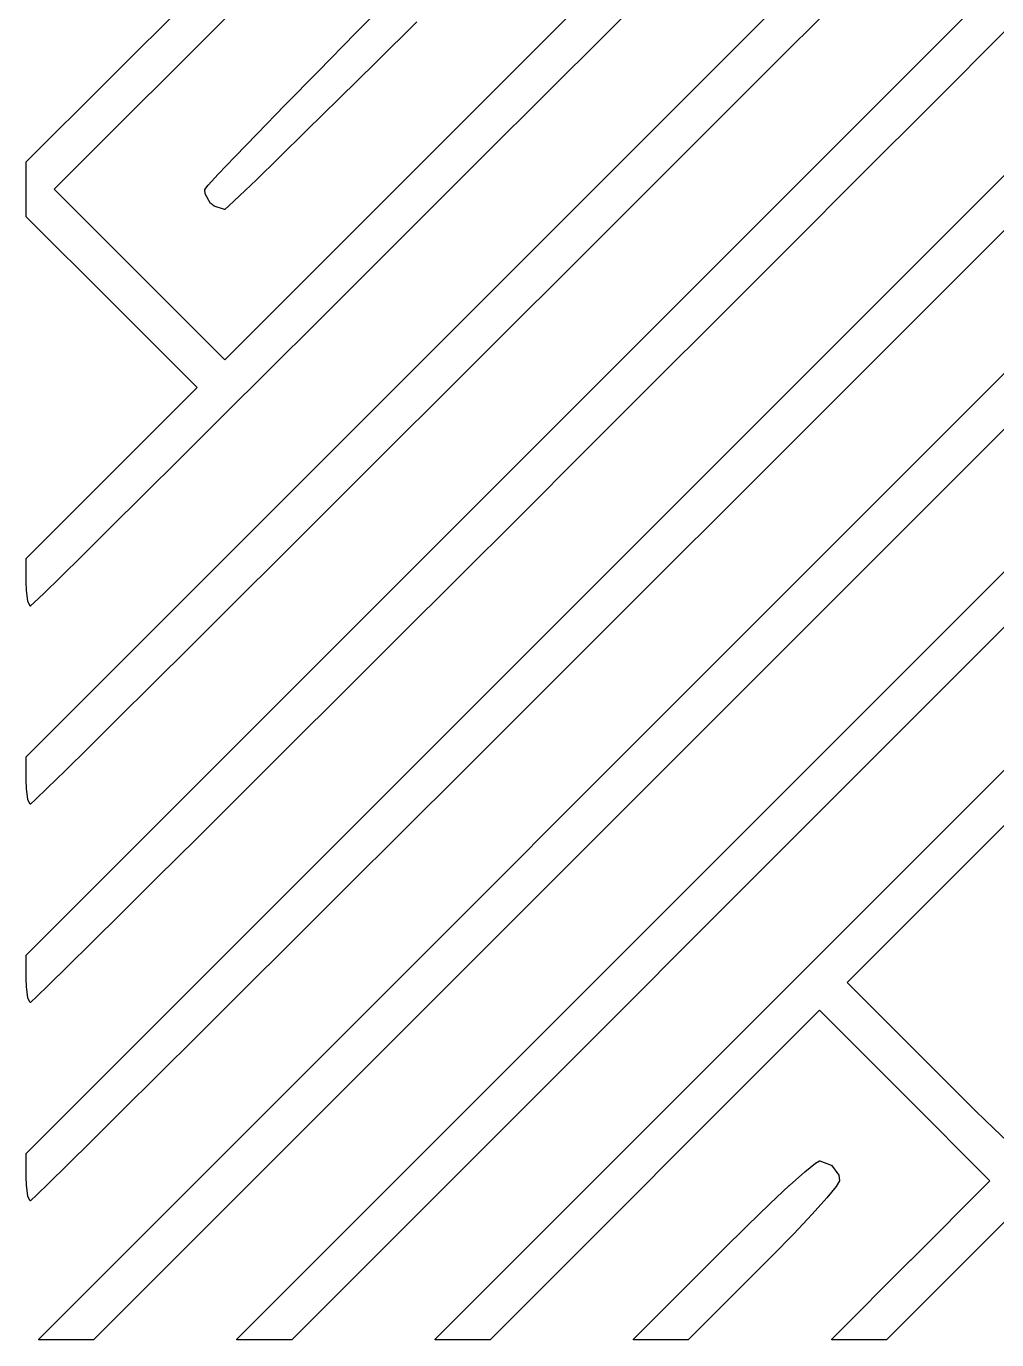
# Model space of a CAD drawing. Extents: x 130.5 to 170.5, y -135.5 to -95.6.
# Drawn here: x 130.51 to 147.09, y -135.54 to -113.1 of the extents above; entities that cross this region are included whole.
import ezdxf

# ---------------------------------------------------------------- set-up
doc = ezdxf.new("R2010")
doc.units = 0
doc.layers.add('BLACK', color=7, linetype='CONTINUOUS')

msp = doc.modelspace()

# ---------------------------------------------------------------- linework, layer by layer
at = {"layer": 'BLACK', "linetype": 'CONTINUOUS'}
for p, q in [((130.515, -132.353), (167.303, -95.5651)), ((134.114, -135.528), (170.435, -99.2041)), ((143.597, -129.431), (170.435, -102.591)), ((130.515, -115.419), (140.442, -105.492)), ((141.085, -105.795), (130.992, -115.888)), ((133.906, -118.802), (145.523, -107.185)), ((130.515, -125.579), (145.522, -110.572)), ((141.516, -112.135), (140.436, -113.214)), ((130.515, -128.966), (147.216, -112.266)), ((136.147, -113.218), (136.872, -112.483)), ((144.338, -112.701), (143.173, -113.865)), ((137.188, -113.029), (136.491, -113.718)), ((135.499, -113.876), (136.147, -113.218)), ((136.147, -113.218), (136.147, -113.218)), ((136.147, -113.218), (136.147, -113.218)), ((140.436, -113.214), (139.378, -114.27)), ((140.436, -113.214), (140.436, -113.214)), ((147.246, -113.179), (146.009, -114.416)), ((136.491, -113.718), (135.86, -114.34)), ((136.491, -113.718), (136.491, -113.718)), ((136.491, -113.718), (136.491, -113.718)), ((134.933, -114.453), (135.499, -113.876)), ((135.499, -113.876), (135.499, -113.876)), ((135.499, -113.876), (135.499, -113.876)), ((143.173, -113.865), (142.023, -115.014)), ((143.173, -113.865), (143.173, -113.865)), ((135.86, -114.34), (135.304, -114.886)), ((135.86, -114.34), (135.86, -114.34)), ((135.86, -114.34), (135.86, -114.34)), ((139.378, -114.27), (138.35, -115.296)), ((134.456, -114.942), (134.933, -114.453)), ((134.933, -114.453), (134.933, -114.453)), ((134.933, -114.453), (134.933, -114.453)), ((146.009, -114.416), (144.78, -115.644)), ((134.075, -115.336), (134.456, -114.942)), ((134.456, -114.942), (134.456, -114.942)), ((134.456, -114.942), (134.456, -114.942)), ((135.304, -114.886), (134.83, -115.35)), ((135.304, -114.886), (135.304, -114.886)), ((135.304, -114.886), (135.304, -114.886)), ((142.023, -115.014), (140.893, -116.143)), ((138.35, -115.296), (137.358, -116.287)), ((130.514, -115.421), (130.514, -115.42)), ((130.514, -115.42), (130.515, -115.42)), ((130.514, -115.422), (130.514, -115.421)), ((130.514, -115.421), (130.514, -115.421)), ((130.514, -115.421), (130.514, -115.421)), ((130.514, -115.421), (130.514, -115.421)), ((130.514, -115.423), (130.514, -115.422)), ((130.514, -115.422), (130.514, -115.422)), ((130.514, -115.422), (130.514, -115.422)), ((130.514, -115.422), (130.514, -115.422)), ((130.514, -116.353), (130.514, -115.423)), ((130.515, -115.42), (130.515, -115.419)), ((130.515, -115.42), (130.515, -115.42)), ((130.515, -115.42), (130.515, -115.42)), ((130.515, -115.42), (130.515, -115.42)), ((133.795, -115.63), (134.075, -115.336)), ((134.075, -115.336), (134.075, -115.336)), ((134.075, -115.336), (134.075, -115.336)), ((134.83, -115.35), (134.445, -115.724)), ((134.83, -115.35), (134.83, -115.35)), ((134.83, -115.35), (134.83, -115.35)), ((130.727, -135.528), (150.581, -115.673)), ((133.622, -115.816), (133.795, -115.63)), ((133.795, -115.63), (133.795, -115.63)), ((133.795, -115.63), (133.795, -115.63)), ((134.445, -115.724), (134.158, -116)), ((134.445, -115.724), (134.445, -115.724)), ((144.78, -115.644), (143.565, -116.859)), ((144.78, -115.644), (144.78, -115.644)), ((130.992, -115.888), (132.449, -117.345)), ((133.562, -115.891), (133.562, -115.89)), ((133.562, -115.89), (133.562, -115.89)), ((133.562, -115.89), (133.563, -115.89)), ((133.562, -115.892), (133.562, -115.891)), ((133.562, -115.891), (133.562, -115.891)), ((133.562, -115.891), (133.562, -115.891)), ((133.562, -115.891), (133.562, -115.891)), ((133.562, -115.891), (133.562, -115.891)), ((133.562, -115.893), (133.562, -115.892)), ((133.562, -115.892), (133.562, -115.892)), ((133.562, -115.892), (133.562, -115.892)), ((133.562, -115.892), (133.562, -115.892)), ((133.562, -115.892), (133.562, -115.892)), ((133.562, -115.894), (133.562, -115.893)), ((133.562, -115.893), (133.562, -115.893)), ((133.562, -115.893), (133.562, -115.893)), ((133.562, -115.893), (133.562, -115.893)), ((133.572, -115.963), (133.562, -115.894)), ((133.563, -115.89), (133.622, -115.817)), ((133.563, -115.89), (133.563, -115.89)), ((133.563, -115.89), (133.563, -115.89)), ((133.573, -115.963), (133.572, -115.963)), ((133.573, -115.964), (133.573, -115.963)), ((133.573, -115.965), (133.573, -115.964)), ((133.573, -115.964), (133.573, -115.964)), ((133.573, -115.964), (133.573, -115.964)), ((133.573, -115.964), (133.573, -115.964)), ((133.573, -115.964), (133.573, -115.964)), ((133.664, -116.128), (133.573, -115.965)), ((133.622, -115.817), (133.622, -115.816)), ((133.622, -115.816), (133.622, -115.816)), ((133.622, -115.816), (133.622, -115.816)), ((151.08, -116.12), (131.665, -135.535)), ((133.664, -116.129), (133.664, -116.128)), ((133.664, -116.128), (133.664, -116.128)), ((133.664, -116.128), (133.664, -116.128)), ((133.665, -116.129), (133.664, -116.129)), ((133.664, -116.129), (133.664, -116.129)), ((133.664, -116.129), (133.664, -116.129)), ((133.664, -116.129), (133.664, -116.129)), ((133.665, -116.13), (133.665, -116.129)), ((133.724, -116.175), (133.665, -116.13)), ((133.665, -116.13), (133.665, -116.13)), ((133.665, -116.13), (133.665, -116.13)), ((133.665, -116.13), (133.665, -116.13)), ((133.725, -116.175), (133.724, -116.175)), ((133.725, -116.176), (133.725, -116.175)), ((133.725, -116.175), (133.725, -116.175)), ((133.725, -116.175), (133.725, -116.175)), ((133.726, -116.176), (133.725, -116.176)), ((133.899, -116.232), (133.726, -116.176)), ((133.726, -116.176), (133.726, -116.176)), ((133.726, -116.176), (133.726, -116.176)), ((133.975, -116.172), (133.904, -116.231)), ((134.158, -116.001), (133.975, -116.172)), ((133.975, -116.172), (133.975, -116.172)), ((133.975, -116.172), (133.975, -116.172)), ((133.975, -116.172), (133.975, -116.172)), ((134.158, -116), (134.158, -116.001)), ((140.893, -116.143), (139.79, -117.244)), ((140.893, -116.143), (140.893, -116.143)), ((147.625, -116.186), (146.336, -117.475)), ((130.514, -116.354), (130.514, -116.353)), ((130.514, -116.353), (130.514, -116.353)), ((130.514, -116.353), (130.514, -116.353)), ((130.514, -116.355), (130.514, -116.354)), ((130.514, -116.354), (130.514, -116.354)), ((130.514, -116.354), (130.514, -116.354)), ((130.514, -116.354), (130.514, -116.354)), ((130.514, -116.354), (130.514, -116.354)), ((130.514, -116.354), (130.514, -116.354)), ((130.515, -116.355), (130.514, -116.355)), ((130.514, -116.355), (130.514, -116.355)), ((130.514, -116.355), (130.514, -116.355)), ((130.515, -116.356), (130.515, -116.355)), ((131.975, -117.817), (130.515, -116.356)), ((130.515, -116.356), (130.515, -116.356)), ((130.515, -116.356), (130.515, -116.356)), ((133.9, -116.232), (133.899, -116.232)), ((133.901, -116.232), (133.9, -116.232)), ((133.9, -116.232), (133.9, -116.232)), ((133.9, -116.232), (133.9, -116.232)), ((133.9, -116.232), (133.9, -116.232)), ((133.9, -116.232), (133.9, -116.232)), ((133.9, -116.232), (133.9, -116.232)), ((133.9, -116.232), (133.9, -116.232)), ((133.9, -116.232), (133.9, -116.232)), ((133.9, -116.232), (133.9, -116.232)), ((133.902, -116.232), (133.901, -116.232)), ((133.901, -116.232), (133.901, -116.232)), ((133.901, -116.232), (133.901, -116.232)), ((133.901, -116.232), (133.901, -116.232)), ((133.901, -116.232), (133.901, -116.232)), ((133.901, -116.232), (133.901, -116.232)), ((133.901, -116.232), (133.901, -116.232)), ((133.903, -116.232), (133.902, -116.232)), ((133.902, -116.232), (133.902, -116.232)), ((133.902, -116.232), (133.902, -116.232)), ((133.902, -116.232), (133.902, -116.232)), ((133.902, -116.232), (133.902, -116.232)), ((133.902, -116.232), (133.902, -116.232)), ((133.902, -116.232), (133.902, -116.232)), ((133.904, -116.232), (133.903, -116.232)), ((133.903, -116.232), (133.903, -116.232)), ((133.903, -116.232), (133.903, -116.232)), ((133.903, -116.232), (133.903, -116.232)), ((133.904, -116.231), (133.904, -116.231)), ((133.904, -116.231), (133.904, -116.231)), ((133.904, -116.231), (133.904, -116.231)), ((133.904, -116.231), (133.904, -116.232)), ((137.358, -116.287), (136.407, -117.235)), ((137.358, -116.287), (137.358, -116.287)), ((143.565, -116.859), (142.369, -118.054)), ((136.407, -117.235), (135.505, -118.133)), ((136.407, -117.235), (136.407, -117.235)), ((139.79, -117.244), (138.72, -118.312)), ((132.449, -117.345), (132.449, -117.345)), ((132.449, -117.345), (133.906, -118.802)), ((146.336, -117.475), (145.06, -118.751)), ((133.431, -119.275), (131.975, -117.817)), ((131.975, -117.817), (131.975, -117.817)), ((152.773, -117.813), (135.052, -135.535)), ((135.505, -118.133), (134.659, -118.977)), ((135.505, -118.133), (135.505, -118.133)), ((142.369, -118.054), (141.198, -119.223)), ((142.369, -118.054), (142.369, -118.054)), ((138.72, -118.312), (137.69, -119.34)), ((145.06, -118.751), (143.802, -120.008)), ((134.659, -118.977), (133.873, -119.758)), ((134.659, -118.977), (134.659, -118.977)), ((131.975, -120.733), (133.431, -119.275)), ((141.198, -119.223), (140.058, -120.362)), ((137.69, -119.34), (136.704, -120.323)), ((137.69, -119.34), (137.69, -119.34)), ((133.873, -119.758), (133.156, -120.472)), ((133.873, -119.758), (133.873, -119.758)), ((154.225, -119.748), (144.539, -129.434)), ((143.802, -120.008), (142.568, -121.241)), ((143.802, -120.008), (143.802, -120.008)), ((136.704, -120.323), (135.769, -121.255)), ((136.704, -120.323), (136.704, -120.323)), ((140.058, -120.362), (138.955, -121.463)), ((140.058, -120.362), (140.058, -120.362)), ((133.156, -120.472), (132.514, -121.11)), ((133.156, -120.472), (133.156, -120.472)), ((130.515, -122.195), (131.975, -120.733)), ((131.975, -120.733), (131.975, -120.733)), ((132.514, -121.11), (131.952, -121.667)), ((132.514, -121.11), (132.514, -121.11)), ((135.769, -121.255), (134.892, -122.129)), ((135.769, -121.255), (135.769, -121.255)), ((142.568, -121.241), (141.363, -122.444)), ((142.568, -121.241), (142.568, -121.241)), ((138.955, -121.463), (137.894, -122.522)), ((138.955, -121.463), (138.955, -121.463)), ((131.952, -121.667), (131.478, -122.136)), ((131.952, -121.667), (131.952, -121.667)), ((130.514, -122.196), (130.515, -122.195)), ((130.514, -122.197), (130.514, -122.196)), ((130.514, -122.196), (130.514, -122.196)), ((130.514, -122.196), (130.514, -122.196)), ((130.514, -122.196), (130.514, -122.196)), ((130.514, -122.198), (130.514, -122.197)), ((130.514, -122.197), (130.514, -122.197)), ((130.514, -122.197), (130.514, -122.197)), ((130.514, -122.197), (130.514, -122.197)), ((130.514, -122.197), (130.514, -122.197)), ((130.514, -122.599), (130.514, -122.198)), ((130.515, -122.195), (130.515, -122.195)), ((130.515, -122.195), (130.515, -122.195)), ((130.515, -122.195), (130.515, -122.195)), ((130.515, -122.195), (130.515, -122.195)), ((131.478, -122.136), (131.097, -122.511)), ((131.478, -122.136), (131.478, -122.136)), ((131.478, -122.136), (131.478, -122.136)), ((134.892, -122.129), (134.079, -122.939)), ((134.892, -122.129), (134.892, -122.129)), ((141.363, -122.444), (140.193, -123.612)), ((130.514, -122.6), (130.514, -122.599)), ((130.514, -122.599), (130.514, -122.599)), ((130.514, -122.599), (130.514, -122.599)), ((130.517, -122.732), (130.514, -122.6)), ((131.097, -122.511), (130.818, -122.785)), ((131.097, -122.511), (131.097, -122.511)), ((137.894, -122.522), (136.881, -123.531)), ((137.894, -122.522), (137.894, -122.522)), ((130.54, -122.925), (130.517, -122.732)), ((130.517, -122.732), (130.517, -122.732)), ((130.517, -122.732), (130.517, -122.732)), ((130.517, -122.732), (130.517, -122.732)), ((130.54, -122.926), (130.54, -122.925)), ((130.54, -122.927), (130.54, -122.926)), ((130.54, -122.926), (130.54, -122.926)), ((130.54, -122.926), (130.54, -122.926)), ((130.54, -122.926), (130.54, -122.926)), ((130.541, -122.927), (130.54, -122.927)), ((130.578, -123.003), (130.541, -122.927)), ((130.541, -122.927), (130.541, -122.927)), ((130.818, -122.785), (130.645, -122.951)), ((130.818, -122.785), (130.818, -122.785)), ((130.818, -122.785), (130.818, -122.785)), ((130.578, -123.004), (130.578, -123.003)), ((130.578, -123.003), (130.578, -123.003)), ((130.578, -123.003), (130.578, -123.003)), ((130.578, -123.003), (130.578, -123.003)), ((130.579, -123.004), (130.578, -123.004)), ((130.578, -123.004), (130.578, -123.004)), ((130.578, -123.004), (130.578, -123.004)), ((130.579, -123.005), (130.579, -123.004)), ((130.579, -123.004), (130.579, -123.004)), ((130.58, -123.005), (130.579, -123.005)), ((130.579, -123.005), (130.579, -123.005)), ((130.579, -123.005), (130.579, -123.005)), ((130.581, -123.005), (130.58, -123.005)), ((130.58, -123.005), (130.58, -123.005)), ((130.58, -123.005), (130.58, -123.005)), ((130.58, -123.005), (130.58, -123.005)), ((130.58, -123.005), (130.58, -123.005)), ((130.581, -123.006), (130.581, -123.005)), ((130.581, -123.005), (130.581, -123.005)), ((130.582, -123.006), (130.581, -123.006)), ((130.581, -123.006), (130.581, -123.006)), ((130.583, -123.006), (130.582, -123.006)), ((130.582, -123.006), (130.582, -123.006)), ((130.582, -123.006), (130.582, -123.006)), ((130.582, -123.006), (130.582, -123.006)), ((130.584, -123.005), (130.583, -123.005)), ((130.583, -123.005), (130.583, -123.006)), ((130.583, -123.006), (130.583, -123.006)), ((130.583, -123.006), (130.583, -123.006)), ((130.583, -123.006), (130.583, -123.006)), ((130.585, -123.005), (130.584, -123.005)), ((130.584, -123.005), (130.584, -123.005)), ((130.584, -123.005), (130.584, -123.005)), ((130.584, -123.005), (130.584, -123.005)), ((130.645, -122.951), (130.585, -123.004)), ((130.585, -123.004), (130.585, -123.004)), ((130.585, -123.004), (130.585, -123.005)), ((130.585, -123.005), (130.585, -123.005)), ((130.585, -123.005), (130.585, -123.005)), ((130.585, -123.005), (130.585, -123.005)), ((130.645, -122.951), (130.645, -122.951)), ((130.645, -122.951), (130.645, -122.951)), ((130.645, -122.951), (130.645, -122.951)), ((134.079, -122.939), (133.335, -123.679)), ((134.079, -122.939), (134.079, -122.939)), ((136.881, -123.531), (135.923, -124.487)), ((136.881, -123.531), (136.881, -123.531)), ((133.335, -123.679), (132.666, -124.343)), ((133.335, -123.679), (133.335, -123.679)), ((140.193, -123.612), (139.064, -124.739)), ((140.193, -123.612), (140.193, -123.612)), ((132.666, -124.343), (132.08, -124.925)), ((132.666, -124.343), (132.666, -124.343)), ((135.923, -124.487), (135.024, -125.382)), ((135.923, -124.487), (135.923, -124.487)), ((132.08, -124.925), (131.581, -125.419)), ((132.08, -124.925), (132.08, -124.925)), ((139.064, -124.739), (137.981, -125.819)), ((135.024, -125.382), (134.192, -126.211)), ((135.024, -125.382), (135.024, -125.382)), ((130.514, -125.581), (130.514, -125.58)), ((130.514, -125.58), (130.515, -125.58)), ((130.514, -125.582), (130.514, -125.581)), ((130.514, -125.581), (130.514, -125.581)), ((130.514, -125.581), (130.514, -125.581)), ((130.514, -125.581), (130.514, -125.581)), ((130.514, -125.583), (130.514, -125.582)), ((130.514, -125.582), (130.514, -125.582)), ((130.514, -125.582), (130.514, -125.582)), ((130.514, -125.582), (130.514, -125.582)), ((130.514, -125.985), (130.514, -125.583)), ((130.515, -125.58), (130.515, -125.579)), ((130.515, -125.58), (130.515, -125.58)), ((130.515, -125.58), (130.515, -125.58)), ((130.515, -125.58), (130.515, -125.58)), ((131.581, -125.419), (131.177, -125.818)), ((131.581, -125.419), (131.581, -125.419)), ((131.581, -125.419), (131.581, -125.419)), ((131.177, -125.818), (130.872, -126.117)), ((131.177, -125.818), (131.177, -125.818)), ((137.981, -125.819), (136.95, -126.848)), ((137.981, -125.819), (137.981, -125.819)), ((130.517, -126.118), (130.514, -125.985)), ((130.514, -125.985), (130.514, -125.985)), ((130.514, -125.985), (130.514, -125.985)), ((130.514, -125.985), (130.514, -125.985)), ((130.517, -126.119), (130.517, -126.118)), ((130.517, -126.118), (130.517, -126.118)), ((130.54, -126.312), (130.517, -126.119)), ((130.517, -126.119), (130.517, -126.119)), ((130.872, -126.117), (130.674, -126.309)), ((130.872, -126.117), (130.872, -126.117)), ((134.192, -126.211), (133.431, -126.969)), ((134.192, -126.211), (134.192, -126.211)), ((130.54, -126.313), (130.54, -126.312)), ((130.54, -126.312), (130.54, -126.312)), ((130.541, -126.314), (130.54, -126.313)), ((130.54, -126.313), (130.54, -126.313)), ((130.54, -126.313), (130.54, -126.313)), ((130.54, -126.313), (130.54, -126.313)), ((130.578, -126.39), (130.541, -126.314)), ((130.541, -126.314), (130.541, -126.314)), ((130.578, -126.391), (130.578, -126.39)), ((130.578, -126.39), (130.578, -126.39)), ((130.578, -126.39), (130.578, -126.39)), ((130.578, -126.39), (130.578, -126.39)), ((130.578, -126.39), (130.578, -126.39)), ((130.579, -126.391), (130.578, -126.391)), ((130.578, -126.391), (130.578, -126.391)), ((130.579, -126.392), (130.579, -126.391)), ((130.579, -126.391), (130.579, -126.391)), ((130.579, -126.391), (130.579, -126.391)), ((130.579, -126.391), (130.579, -126.391)), ((130.58, -126.392), (130.579, -126.392)), ((130.581, -126.392), (130.58, -126.392)), ((130.58, -126.392), (130.58, -126.392)), ((130.58, -126.392), (130.58, -126.392)), ((130.58, -126.392), (130.58, -126.392)), ((130.58, -126.392), (130.58, -126.392)), ((130.582, -126.392), (130.581, -126.392)), ((130.581, -126.392), (130.581, -126.392)), ((130.581, -126.392), (130.581, -126.392)), ((130.581, -126.392), (130.581, -126.392)), ((130.583, -126.392), (130.582, -126.392)), ((130.582, -126.392), (130.582, -126.392)), ((130.582, -126.392), (130.582, -126.392)), ((130.582, -126.392), (130.582, -126.392)), ((130.584, -126.392), (130.583, -126.392)), ((130.583, -126.392), (130.583, -126.392)), ((130.583, -126.392), (130.583, -126.392)), ((130.583, -126.392), (130.583, -126.392)), ((130.585, -126.392), (130.584, -126.392)), ((130.584, -126.392), (130.584, -126.392)), ((130.584, -126.392), (130.584, -126.392)), ((130.584, -126.392), (130.584, -126.392)), ((130.584, -126.392), (130.584, -126.392)), ((130.588, -126.39), (130.585, -126.392)), ((130.585, -126.392), (130.585, -126.392)), ((130.674, -126.31), (130.588, -126.389)), ((130.588, -126.389), (130.588, -126.389)), ((130.588, -126.389), (130.588, -126.389)), ((130.588, -126.389), (130.588, -126.39)), ((130.674, -126.309), (130.674, -126.309)), ((130.674, -126.309), (130.674, -126.309)), ((130.674, -126.309), (130.674, -126.31)), ((136.95, -126.848), (135.976, -127.819)), ((136.95, -126.848), (136.95, -126.848)), ((133.431, -126.969), (132.747, -127.649)), ((133.431, -126.969), (133.431, -126.969)), ((132.747, -127.649), (132.146, -128.245)), ((132.747, -127.649), (132.747, -127.649)), ((135.976, -127.819), (135.064, -128.728)), ((135.976, -127.819), (135.976, -127.819)), ((153.107, -127.64), (145.212, -135.535)), ((132.146, -128.245), (131.634, -128.752)), ((132.146, -128.245), (132.146, -128.245)), ((131.634, -128.752), (131.217, -129.164)), ((131.634, -128.752), (131.634, -128.752)), ((131.634, -128.752), (131.634, -128.752)), ((135.064, -128.728), (134.221, -129.568)), ((135.064, -128.728), (135.064, -128.728)), ((130.514, -128.968), (130.514, -128.967)), ((130.514, -128.967), (130.515, -128.967)), ((130.514, -128.969), (130.514, -128.968)), ((130.514, -128.968), (130.514, -128.968)), ((130.514, -128.968), (130.514, -128.968)), ((130.514, -128.968), (130.514, -128.968)), ((130.514, -128.968), (130.514, -128.968)), ((130.514, -128.968), (130.514, -128.968)), ((130.514, -129.372), (130.514, -128.969)), ((130.514, -128.969), (130.514, -128.969)), ((130.514, -128.969), (130.514, -128.969)), ((130.515, -128.967), (130.515, -128.966)), ((130.515, -128.966), (130.515, -128.966)), ((130.515, -128.967), (130.515, -128.967)), ((130.515, -128.967), (130.515, -128.967)), ((131.217, -129.164), (130.901, -129.476)), ((131.217, -129.164), (131.217, -129.164)), ((131.217, -129.164), (131.217, -129.164)), ((131.217, -129.164), (131.217, -129.164)), ((131.217, -129.164), (131.217, -129.164)), ((130.517, -129.505), (130.514, -129.372)), ((130.514, -129.372), (130.514, -129.372)), ((130.514, -129.372), (130.514, -129.372)), ((130.514, -129.372), (130.514, -129.372)), ((137.5, -135.528), (143.597, -129.431)), ((143.597, -129.431), (143.597, -129.431)), ((130.54, -129.699), (130.517, -129.505)), ((130.517, -129.505), (130.517, -129.505)), ((130.517, -129.505), (130.517, -129.505)), ((130.517, -129.505), (130.517, -129.505)), ((130.9, -129.476), (130.69, -129.68)), ((130.901, -129.476), (130.9, -129.476)), ((130.9, -129.476), (130.9, -129.476)), ((134.221, -129.568), (133.451, -130.334)), ((134.221, -129.568), (134.221, -129.568)), ((144.539, -129.434), (145.973, -130.871)), ((130.54, -129.7), (130.54, -129.699)), ((130.54, -129.699), (130.54, -129.699)), ((130.54, -129.699), (130.54, -129.699)), ((130.54, -129.699), (130.54, -129.699)), ((130.541, -129.7), (130.54, -129.7)), ((130.54, -129.7), (130.54, -129.7)), ((130.578, -129.776), (130.541, -129.7)), ((130.541, -129.7), (130.541, -129.7)), ((130.578, -129.777), (130.578, -129.776)), ((130.579, -129.778), (130.578, -129.777)), ((130.578, -129.777), (130.578, -129.777)), ((130.578, -129.777), (130.578, -129.777)), ((130.578, -129.777), (130.578, -129.777)), ((130.578, -129.777), (130.578, -129.777)), ((130.58, -129.778), (130.579, -129.778)), ((130.579, -129.778), (130.579, -129.778)), ((130.579, -129.778), (130.579, -129.778)), ((130.579, -129.778), (130.579, -129.778)), ((130.579, -129.778), (130.579, -129.778)), ((130.58, -129.779), (130.58, -129.778)), ((130.58, -129.778), (130.58, -129.778)), ((130.58, -129.778), (130.58, -129.778)), ((130.581, -129.779), (130.58, -129.779)), ((130.58, -129.779), (130.58, -129.779)), ((130.58, -129.779), (130.58, -129.779)), ((130.582, -129.779), (130.581, -129.779)), ((130.581, -129.779), (130.581, -129.779)), ((130.581, -129.779), (130.581, -129.779)), ((130.581, -129.779), (130.581, -129.779)), ((130.583, -129.779), (130.582, -129.779)), ((130.582, -129.779), (130.582, -129.779)), ((130.582, -129.779), (130.582, -129.779)), ((130.582, -129.779), (130.582, -129.779)), ((130.584, -129.779), (130.583, -129.779)), ((130.583, -129.779), (130.583, -129.779)), ((130.583, -129.779), (130.583, -129.779)), ((130.583, -129.779), (130.583, -129.779)), ((130.585, -129.778), (130.584, -129.779)), ((130.584, -129.779), (130.584, -129.779)), ((130.584, -129.779), (130.584, -129.779)), ((130.584, -129.779), (130.584, -129.779)), ((130.592, -129.773), (130.585, -129.778)), ((130.585, -129.778), (130.585, -129.778)), ((130.585, -129.778), (130.585, -129.778)), ((130.69, -129.68), (130.592, -129.773)), ((130.592, -129.773), (130.592, -129.773)), ((130.592, -129.773), (130.592, -129.773)), ((130.592, -129.773), (130.592, -129.773)), ((130.69, -129.68), (130.69, -129.68)), ((130.69, -129.68), (130.69, -129.68)), ((130.69, -129.68), (130.69, -129.68)), ((144.065, -129.909), (138.438, -135.535)), ((145.522, -131.365), (144.065, -129.909)), ((133.451, -130.334), (132.761, -131.02)), ((133.451, -130.334), (133.451, -130.334)), ((145.973, -130.871), (146.376, -131.272)), ((132.761, -131.02), (132.155, -131.622)), ((132.761, -131.02), (132.761, -131.02)), ((146.978, -132.821), (145.522, -131.365)), ((145.522, -131.365), (145.522, -131.365)), ((146.376, -131.272), (146.739, -131.631)), ((132.155, -131.622), (131.64, -132.132)), ((132.155, -131.622), (132.155, -131.622)), ((146.739, -131.631), (146.739, -131.631)), ((146.739, -131.631), (147.045, -131.93)), ((147.045, -131.93), (147.277, -132.153)), ((131.64, -132.132), (131.22, -132.547)), ((131.64, -132.132), (131.64, -132.132)), ((131.64, -132.132), (131.64, -132.132)), ((130.514, -132.355), (130.514, -132.354)), ((130.514, -132.354), (130.515, -132.354)), ((130.514, -132.356), (130.514, -132.355)), ((130.514, -132.355), (130.514, -132.355)), ((130.514, -132.355), (130.514, -132.355)), ((130.514, -132.355), (130.514, -132.355)), ((130.514, -132.355), (130.514, -132.355)), ((130.514, -132.355), (130.514, -132.355)), ((130.514, -132.355), (130.514, -132.355)), ((130.514, -132.759), (130.514, -132.356)), ((130.514, -132.356), (130.514, -132.356)), ((130.515, -132.354), (130.515, -132.353)), ((130.515, -132.353), (130.515, -132.353)), ((130.515, -132.354), (130.515, -132.354)), ((130.515, -132.354), (130.515, -132.354)), ((131.22, -132.547), (130.902, -132.86)), ((131.22, -132.547), (131.22, -132.547)), ((143.816, -132.666), (143.995, -132.52)), ((143.995, -132.52), (143.996, -132.519)), ((143.995, -132.52), (143.995, -132.52)), ((143.995, -132.52), (143.995, -132.52)), ((143.996, -132.519), (144.066, -132.479)), ((144.066, -132.479), (144.066, -132.479)), ((144.066, -132.479), (144.066, -132.479)), ((144.066, -132.479), (144.067, -132.479)), ((144.067, -132.479), (144.068, -132.478)), ((144.067, -132.479), (144.067, -132.479)), ((144.067, -132.479), (144.067, -132.479)), ((144.067, -132.479), (144.067, -132.479)), ((144.068, -132.478), (144.068, -132.478)), ((144.068, -132.478), (144.068, -132.478)), ((144.068, -132.478), (144.068, -132.478)), ((144.068, -132.478), (144.069, -132.478)), ((144.069, -132.478), (144.069, -132.478)), ((144.069, -132.478), (144.069, -132.478)), ((144.069, -132.478), (144.069, -132.478)), ((144.069, -132.478), (144.07, -132.478)), ((144.069, -132.478), (144.069, -132.478)), ((144.07, -132.478), (144.07, -132.479)), ((144.07, -132.479), (144.07, -132.479)), ((144.07, -132.479), (144.07, -132.479)), ((144.07, -132.479), (144.267, -132.552)), ((144.267, -132.552), (144.267, -132.552)), ((144.267, -132.552), (144.267, -132.552)), ((144.267, -132.552), (144.268, -132.552)), ((144.268, -132.552), (144.268, -132.552)), ((144.268, -132.552), (144.268, -132.552)), ((144.268, -132.552), (144.268, -132.553)), ((144.268, -132.553), (144.269, -132.553)), ((144.269, -132.553), (144.269, -132.553)), ((144.269, -132.553), (144.269, -132.553)), ((144.269, -132.553), (144.269, -132.553)), ((144.269, -132.553), (144.269, -132.554)), ((144.269, -132.554), (144.394, -132.728)), ((130.517, -132.892), (130.514, -132.759)), ((130.514, -132.759), (130.514, -132.759)), ((130.514, -132.759), (130.514, -132.759)), ((130.514, -132.759), (130.514, -132.759)), ((143.551, -132.904), (143.816, -132.666)), ((143.816, -132.666), (143.816, -132.666)), ((143.816, -132.666), (143.816, -132.666)), ((143.816, -132.666), (143.816, -132.666)), ((144.394, -132.728), (144.394, -132.728)), ((144.394, -132.728), (144.394, -132.728)), ((144.394, -132.728), (144.394, -132.728)), ((144.394, -132.728), (144.394, -132.729)), ((144.394, -132.729), (144.394, -132.729)), ((144.394, -132.729), (144.394, -132.729)), ((144.394, -132.729), (144.394, -132.729)), ((144.394, -132.729), (144.394, -132.73)), ((144.394, -132.73), (144.395, -132.73)), ((144.395, -132.73), (144.395, -132.73)), ((144.395, -132.73), (144.395, -132.73)), ((144.395, -132.73), (144.409, -132.818)), ((130.54, -133.085), (130.517, -132.892)), ((130.517, -132.892), (130.517, -132.892)), ((130.517, -132.892), (130.517, -132.892)), ((130.517, -132.892), (130.517, -132.892)), ((130.902, -132.86), (130.691, -133.066)), ((130.902, -132.86), (130.902, -132.86)), ((143.216, -133.217), (143.55, -132.904)), ((143.55, -132.904), (143.55, -132.904)), ((143.55, -132.904), (143.55, -132.904)), ((143.55, -132.904), (143.551, -132.904)), ((144.35, -132.919), (144.189, -133.114)), ((144.351, -132.918), (144.35, -132.918)), ((144.35, -132.918), (144.35, -132.919)), ((144.408, -132.821), (144.351, -132.918)), ((144.351, -132.918), (144.351, -132.918)), ((144.409, -132.821), (144.408, -132.821)), ((144.408, -132.821), (144.408, -132.821)), ((144.409, -132.818), (144.409, -132.818)), ((144.409, -132.818), (144.409, -132.818)), ((144.409, -132.818), (144.409, -132.819)), ((144.409, -132.819), (144.409, -132.819)), ((144.409, -132.819), (144.409, -132.819)), ((144.409, -132.819), (144.409, -132.819)), ((144.409, -132.819), (144.409, -132.82)), ((144.409, -132.82), (144.409, -132.82)), ((144.409, -132.82), (144.409, -132.82)), ((144.409, -132.82), (144.409, -132.82)), ((144.409, -132.82), (144.409, -132.82)), ((144.409, -132.82), (144.409, -132.821)), ((144.409, -132.821), (144.409, -132.821)), ((145.629, -134.173), (146.978, -132.821)), ((130.54, -133.086), (130.54, -133.085)), ((130.54, -133.087), (130.54, -133.086)), ((130.54, -133.086), (130.54, -133.086)), ((130.54, -133.086), (130.54, -133.086)), ((130.54, -133.086), (130.54, -133.086)), ((130.541, -133.087), (130.54, -133.087)), ((130.578, -133.163), (130.541, -133.087)), ((130.541, -133.087), (130.541, -133.087)), ((130.578, -133.164), (130.578, -133.163)), ((130.578, -133.163), (130.578, -133.163)), ((130.579, -133.164), (130.578, -133.164)), ((130.578, -133.164), (130.578, -133.164)), ((130.578, -133.164), (130.578, -133.164)), ((130.578, -133.164), (130.578, -133.164)), ((130.579, -133.165), (130.579, -133.164)), ((130.579, -133.164), (130.579, -133.164)), ((130.579, -133.164), (130.579, -133.164)), ((130.58, -133.165), (130.579, -133.165)), ((130.581, -133.165), (130.58, -133.165)), ((130.58, -133.165), (130.58, -133.165)), ((130.58, -133.165), (130.58, -133.165)), ((130.58, -133.165), (130.58, -133.165)), ((130.58, -133.165), (130.58, -133.165)), ((130.58, -133.165), (130.58, -133.165)), ((130.58, -133.165), (130.58, -133.165)), ((130.581, -133.166), (130.581, -133.165)), ((130.582, -133.166), (130.581, -133.166)), ((130.581, -133.166), (130.581, -133.166)), ((130.581, -133.166), (130.581, -133.166)), ((130.583, -133.166), (130.582, -133.166)), ((130.582, -133.166), (130.582, -133.166)), ((130.582, -133.166), (130.582, -133.166)), ((130.582, -133.166), (130.582, -133.166)), ((130.584, -133.165), (130.583, -133.166)), ((130.583, -133.166), (130.583, -133.166)), ((130.583, -133.166), (130.583, -133.166)), ((130.583, -133.166), (130.583, -133.166)), ((130.585, -133.165), (130.584, -133.165)), ((130.584, -133.165), (130.584, -133.165)), ((130.584, -133.165), (130.584, -133.165)), ((130.584, -133.165), (130.584, -133.165)), ((130.592, -133.16), (130.585, -133.165)), ((130.585, -133.165), (130.585, -133.165)), ((130.585, -133.165), (130.585, -133.165)), ((130.691, -133.066), (130.592, -133.159)), ((130.592, -133.159), (130.592, -133.159)), ((130.592, -133.159), (130.592, -133.159)), ((130.592, -133.159), (130.592, -133.16)), ((130.691, -133.066), (130.691, -133.066)), ((130.691, -133.066), (130.691, -133.066)), ((130.691, -133.066), (130.691, -133.066)), ((142.83, -133.589), (143.216, -133.217)), ((143.216, -133.217), (143.216, -133.217)), ((143.216, -133.217), (143.216, -133.217)), ((144.189, -133.114), (143.941, -133.389)), ((144.189, -133.114), (144.189, -133.114)), ((144.189, -133.114), (144.189, -133.114)), ((144.189, -133.114), (144.189, -133.114)), ((143.941, -133.389), (143.625, -133.725)), ((143.941, -133.389), (143.941, -133.389)), ((143.941, -133.389), (143.941, -133.389)), ((143.941, -133.389), (143.941, -133.389)), ((142.411, -134.004), (142.83, -133.589)), ((142.83, -133.589), (142.83, -133.589)), ((142.83, -133.589), (142.83, -133.589)), ((143.625, -133.725), (143.259, -134.101)), ((143.625, -133.725), (143.625, -133.725)), ((143.625, -133.725), (143.625, -133.725)), ((143.625, -133.725), (143.625, -133.725)), ((140.889, -135.528), (142.411, -134.004)), ((142.411, -134.004), (142.411, -134.004)), ((142.411, -134.004), (142.411, -134.004)), ((143.259, -134.101), (143.115, -134.245)), ((143.259, -134.101), (143.259, -134.101)), ((143.259, -134.101), (143.259, -134.101)), ((143.115, -134.245), (141.823, -135.535)), ((143.115, -134.245), (143.115, -134.245)), ((144.275, -135.528), (145.628, -134.173)), ((145.628, -134.173), (145.629, -134.173)), ((130.726, -135.532), (130.725, -135.531)), ((130.725, -135.531), (130.725, -135.531)), ((130.725, -135.531), (130.725, -135.531)), ((130.725, -135.531), (130.726, -135.531)), ((130.726, -135.529), (130.727, -135.528)), ((130.726, -135.53), (130.726, -135.529)), ((130.726, -135.529), (130.726, -135.529)), ((130.726, -135.529), (130.726, -135.529)), ((130.726, -135.529), (130.726, -135.529)), ((130.726, -135.529), (130.726, -135.529)), ((130.726, -135.529), (130.726, -135.529)), ((130.726, -135.529), (130.726, -135.529)), ((130.726, -135.531), (130.726, -135.53)), ((130.726, -135.53), (130.726, -135.53)), ((130.726, -135.53), (130.726, -135.53)), ((130.726, -135.53), (130.726, -135.53)), ((130.726, -135.533), (130.726, -135.532)), ((130.726, -135.532), (130.726, -135.532)), ((130.726, -135.532), (130.726, -135.532)), ((130.726, -135.532), (130.726, -135.532)), ((130.726, -135.534), (130.726, -135.533)), ((130.726, -135.533), (130.726, -135.533)), ((130.726, -135.533), (130.726, -135.533)), ((130.726, -135.533), (130.726, -135.533)), ((130.727, -135.535), (130.726, -135.534)), ((130.726, -135.534), (130.726, -135.534)), ((130.726, -135.534), (130.726, -135.534)), ((130.726, -135.534), (130.726, -135.534)), ((130.727, -135.528), (130.727, -135.528)), ((130.728, -135.535), (130.727, -135.535)), ((130.727, -135.535), (130.727, -135.535)), ((130.727, -135.535), (130.727, -135.535)), ((130.727, -135.535), (130.727, -135.535)), ((130.727, -135.535), (130.727, -135.535)), ((130.728, -135.536), (130.728, -135.535)), ((130.728, -135.535), (130.728, -135.535)), ((130.728, -135.535), (130.728, -135.535)), ((130.729, -135.536), (130.728, -135.536)), ((130.728, -135.536), (130.728, -135.536)), ((130.73, -135.536), (130.729, -135.536)), ((130.729, -135.536), (130.729, -135.536)), ((130.729, -135.536), (130.729, -135.536)), ((130.729, -135.536), (130.729, -135.536)), ((130.729, -135.536), (130.729, -135.536)), ((130.729, -135.536), (130.729, -135.536)), ((131.662, -135.536), (130.73, -135.536)), ((130.73, -135.536), (130.73, -135.536)), ((131.663, -135.536), (131.662, -135.536)), ((131.662, -135.536), (131.662, -135.536)), ((131.664, -135.536), (131.663, -135.536)), ((131.663, -135.536), (131.663, -135.536)), ((131.663, -135.536), (131.663, -135.536)), ((131.663, -135.536), (131.663, -135.536)), ((131.665, -135.536), (131.664, -135.536)), ((131.664, -135.536), (131.664, -135.536)), ((131.664, -135.536), (131.664, -135.536)), ((131.664, -135.536), (131.664, -135.536)), ((131.665, -135.535), (131.665, -135.535)), ((131.665, -135.535), (131.665, -135.535)), ((131.665, -135.535), (131.665, -135.535)), ((131.665, -135.535), (131.665, -135.536)), ((131.665, -135.536), (131.665, -135.536)), ((134.112, -135.53), (134.113, -135.529)), ((134.112, -135.531), (134.112, -135.53)), ((134.112, -135.53), (134.112, -135.53)), ((134.112, -135.53), (134.112, -135.53)), ((134.112, -135.53), (134.112, -135.53)), ((134.112, -135.532), (134.112, -135.531)), ((134.112, -135.531), (134.112, -135.531)), ((134.112, -135.531), (134.112, -135.531)), ((134.112, -135.531), (134.112, -135.531)), ((134.112, -135.533), (134.112, -135.532)), ((134.112, -135.532), (134.112, -135.532)), ((134.112, -135.532), (134.112, -135.532)), ((134.112, -135.532), (134.112, -135.532)), ((134.113, -135.533), (134.112, -135.533)), ((134.113, -135.529), (134.113, -135.528)), ((134.113, -135.528), (134.114, -135.528)), ((134.113, -135.529), (134.113, -135.529)), ((134.113, -135.529), (134.113, -135.529)), ((134.113, -135.529), (134.113, -135.529)), ((134.113, -135.529), (134.113, -135.529)), ((134.113, -135.529), (134.113, -135.529)), ((134.113, -135.529), (134.113, -135.529)), ((134.113, -135.534), (134.113, -135.533)), ((134.113, -135.533), (134.113, -135.533)), ((134.113, -135.533), (134.113, -135.533)), ((134.113, -135.535), (134.113, -135.534)), ((134.113, -135.534), (134.113, -135.534)), ((134.113, -135.534), (134.113, -135.534)), ((134.113, -135.534), (134.113, -135.534)), ((134.114, -135.535), (134.113, -135.535)), ((134.114, -135.536), (134.114, -135.535)), ((134.114, -135.535), (134.114, -135.535)), ((134.114, -135.535), (134.114, -135.535)), ((134.114, -135.535), (134.114, -135.535)), ((134.114, -135.535), (134.114, -135.535)), ((134.114, -135.535), (134.114, -135.535)), ((134.114, -135.535), (134.114, -135.535)), ((134.115, -135.536), (134.114, -135.536)), ((134.116, -135.536), (134.115, -135.536)), ((134.115, -135.536), (134.115, -135.536)), ((134.115, -135.536), (134.115, -135.536)), ((134.117, -135.536), (134.116, -135.536)), ((134.116, -135.536), (134.116, -135.536)), ((134.116, -135.536), (134.116, -135.536)), ((134.116, -135.536), (134.116, -135.536)), ((135.048, -135.536), (134.117, -135.536)), ((134.117, -135.536), (134.117, -135.536)), ((135.049, -135.536), (135.048, -135.536)), ((135.05, -135.536), (135.049, -135.536)), ((135.049, -135.536), (135.049, -135.536)), ((135.049, -135.536), (135.049, -135.536)), ((135.049, -135.536), (135.049, -135.536)), ((135.051, -135.536), (135.05, -135.536)), ((135.05, -135.536), (135.05, -135.536)), ((135.05, -135.536), (135.05, -135.536)), ((135.05, -135.536), (135.05, -135.536)), ((135.052, -135.535), (135.051, -135.535)), ((135.051, -135.535), (135.051, -135.536)), ((135.051, -135.536), (135.051, -135.536)), ((135.051, -135.536), (135.051, -135.536)), ((135.052, -135.535), (135.052, -135.535)), ((135.052, -135.535), (135.052, -135.535)), ((137.499, -135.53), (137.499, -135.529)), ((137.499, -135.529), (137.499, -135.529)), ((137.499, -135.529), (137.499, -135.529)), ((137.499, -135.529), (137.499, -135.529)), ((137.499, -135.529), (137.5, -135.529)), ((137.499, -135.531), (137.499, -135.53)), ((137.499, -135.53), (137.499, -135.53)), ((137.499, -135.53), (137.499, -135.53)), ((137.499, -135.53), (137.499, -135.53)), ((137.499, -135.532), (137.499, -135.531)), ((137.499, -135.531), (137.499, -135.531)), ((137.499, -135.531), (137.499, -135.531)), ((137.499, -135.531), (137.499, -135.531)), ((137.499, -135.533), (137.499, -135.532)), ((137.499, -135.532), (137.499, -135.532)), ((137.499, -135.532), (137.499, -135.532)), ((137.499, -135.532), (137.499, -135.532)), ((137.499, -135.534), (137.499, -135.533)), ((137.499, -135.533), (137.499, -135.533)), ((137.499, -135.533), (137.499, -135.533)), ((137.499, -135.533), (137.499, -135.533)), ((137.5, -135.534), (137.499, -135.534)), ((137.5, -135.529), (137.5, -135.528)), ((137.5, -135.528), (137.5, -135.528)), ((137.5, -135.529), (137.5, -135.529)), ((137.5, -135.529), (137.5, -135.529)), ((137.5, -135.535), (137.5, -135.534)), ((137.5, -135.534), (137.5, -135.534)), ((137.5, -135.534), (137.5, -135.534)), ((137.501, -135.535), (137.5, -135.535)), ((137.5, -135.535), (137.5, -135.535)), ((137.5, -135.535), (137.5, -135.535)), ((137.5, -135.535), (137.5, -135.535)), ((137.501, -135.536), (137.501, -135.535)), ((137.501, -135.535), (137.501, -135.535)), ((137.501, -135.535), (137.501, -135.535)), ((137.501, -135.535), (137.501, -135.535)), ((137.502, -135.536), (137.501, -135.536)), ((137.503, -135.536), (137.502, -135.536)), ((137.502, -135.536), (137.502, -135.536)), ((137.502, -135.536), (137.502, -135.536)), ((137.502, -135.536), (137.502, -135.536)), ((137.504, -135.536), (137.503, -135.536)), ((137.503, -135.536), (137.503, -135.536)), ((137.503, -135.536), (137.503, -135.536)), ((137.503, -135.536), (137.503, -135.536)), ((138.434, -135.536), (137.504, -135.536)), ((138.435, -135.536), (138.434, -135.536)), ((138.436, -135.536), (138.435, -135.536)), ((138.435, -135.536), (138.435, -135.536)), ((138.435, -135.536), (138.435, -135.536)), ((138.435, -135.536), (138.435, -135.536)), ((138.435, -135.536), (138.435, -135.536)), ((138.437, -135.536), (138.436, -135.536)), ((138.436, -135.536), (138.436, -135.536)), ((138.436, -135.536), (138.436, -135.536)), ((138.436, -135.536), (138.436, -135.536)), ((138.438, -135.535), (138.437, -135.535)), ((138.437, -135.535), (138.437, -135.535)), ((138.437, -135.535), (138.437, -135.536)), ((138.437, -135.536), (138.437, -135.536)), ((138.438, -135.535), (138.438, -135.535)), ((140.887, -135.53), (140.887, -135.529)), ((140.887, -135.529), (140.887, -135.529)), ((140.887, -135.529), (140.887, -135.529)), ((140.887, -135.529), (140.888, -135.529)), ((140.887, -135.531), (140.887, -135.53)), ((140.887, -135.53), (140.887, -135.53)), ((140.887, -135.53), (140.887, -135.53)), ((140.887, -135.53), (140.887, -135.53)), ((140.887, -135.532), (140.887, -135.531)), ((140.887, -135.531), (140.887, -135.531)), ((140.887, -135.531), (140.887, -135.531)), ((140.887, -135.531), (140.887, -135.531)), ((140.887, -135.533), (140.887, -135.532)), ((140.887, -135.532), (140.887, -135.532)), ((140.887, -135.532), (140.887, -135.532)), ((140.887, -135.532), (140.887, -135.532)), ((140.888, -135.533), (140.887, -135.533)), ((140.887, -135.533), (140.887, -135.533)), ((140.887, -135.533), (140.887, -135.533)), ((140.887, -135.533), (140.887, -135.533)), ((140.888, -135.529), (140.888, -135.528)), ((140.888, -135.528), (140.889, -135.528)), ((140.888, -135.529), (140.888, -135.529)), ((140.888, -135.529), (140.888, -135.529)), ((140.888, -135.529), (140.888, -135.529)), ((140.888, -135.534), (140.888, -135.533)), ((140.889, -135.535), (140.888, -135.534)), ((140.888, -135.534), (140.888, -135.534)), ((140.888, -135.534), (140.888, -135.534)), ((140.888, -135.534), (140.888, -135.534)), ((140.89, -135.536), (140.889, -135.535)), ((140.889, -135.535), (140.889, -135.535)), ((140.889, -135.535), (140.889, -135.535)), ((140.889, -135.535), (140.889, -135.535)), ((140.889, -135.535), (140.889, -135.535)), ((140.889, -135.535), (140.889, -135.535)), ((140.889, -135.535), (140.889, -135.535)), ((140.891, -135.536), (140.89, -135.536)), ((140.89, -135.536), (140.89, -135.536)), ((140.89, -135.536), (140.89, -135.536)), ((140.89, -135.536), (140.89, -135.536)), ((140.892, -135.536), (140.891, -135.536)), ((140.891, -135.536), (140.891, -135.536)), ((140.891, -135.536), (140.891, -135.536)), ((140.891, -135.536), (140.891, -135.536)), ((140.891, -135.536), (140.891, -135.536)), ((141.82, -135.536), (140.892, -135.536)), ((141.821, -135.536), (141.82, -135.536)), ((141.82, -135.536), (141.82, -135.536)), ((141.822, -135.536), (141.821, -135.536)), ((141.821, -135.536), (141.821, -135.536)), ((141.821, -135.536), (141.821, -135.536)), ((141.821, -135.536), (141.821, -135.536)), ((141.823, -135.535), (141.822, -135.535)), ((141.822, -135.535), (141.822, -135.536)), ((141.822, -135.536), (141.822, -135.536)), ((141.822, -135.536), (141.822, -135.536)), ((141.822, -135.536), (141.822, -135.536)), ((141.822, -135.536), (141.822, -135.536)), ((141.822, -135.536), (141.822, -135.536)), ((141.823, -135.535), (141.823, -135.535)), ((141.823, -135.535), (141.823, -135.535)), ((144.274, -135.53), (144.274, -135.529)), ((144.274, -135.529), (144.274, -135.529)), ((144.274, -135.529), (144.274, -135.529)), ((144.274, -135.529), (144.275, -135.529)), ((144.274, -135.531), (144.274, -135.53)), ((144.274, -135.53), (144.274, -135.53)), ((144.274, -135.53), (144.274, -135.53)), ((144.274, -135.53), (144.274, -135.53)), ((144.274, -135.532), (144.274, -135.531)), ((144.274, -135.531), (144.274, -135.531)), ((144.274, -135.531), (144.274, -135.531)), ((144.274, -135.531), (144.274, -135.531)), ((144.274, -135.533), (144.274, -135.532)), ((144.274, -135.532), (144.274, -135.532)), ((144.274, -135.532), (144.274, -135.532)), ((144.274, -135.532), (144.274, -135.532)), ((144.275, -135.534), (144.274, -135.533)), ((144.274, -135.533), (144.274, -135.533)), ((144.274, -135.533), (144.274, -135.533)), ((144.274, -135.533), (144.274, -135.533)), ((144.275, -135.529), (144.275, -135.528)), ((144.275, -135.528), (144.275, -135.528)), ((144.275, -135.529), (144.275, -135.529)), ((144.275, -135.529), (144.275, -135.529)), ((144.275, -135.529), (144.275, -135.529)), ((144.275, -135.535), (144.275, -135.534)), ((144.275, -135.534), (144.275, -135.534)), ((144.275, -135.534), (144.275, -135.534)), ((144.275, -135.534), (144.275, -135.534)), ((144.276, -135.535), (144.275, -135.535)), ((144.275, -135.535), (144.275, -135.535)), ((144.275, -135.535), (144.275, -135.535)), ((144.275, -135.535), (144.275, -135.535)), ((144.276, -135.536), (144.276, -135.535)), ((144.276, -135.535), (144.276, -135.535)), ((144.276, -135.535), (144.276, -135.535)), ((144.276, -135.535), (144.276, -135.535)), ((144.277, -135.536), (144.276, -135.536)), ((144.278, -135.536), (144.277, -135.536)), ((144.277, -135.536), (144.277, -135.536)), ((144.277, -135.536), (144.277, -135.536)), ((144.277, -135.536), (144.277, -135.536)), ((144.279, -135.536), (144.278, -135.536)), ((144.278, -135.536), (144.278, -135.536)), ((144.278, -135.536), (144.278, -135.536)), ((144.278, -135.536), (144.278, -135.536)), ((145.208, -135.536), (144.279, -135.536)), ((145.209, -135.536), (145.208, -135.536)), ((145.208, -135.536), (145.208, -135.536)), ((145.21, -135.536), (145.209, -135.536)), ((145.209, -135.536), (145.209, -135.536)), ((145.209, -135.536), (145.209, -135.536)), ((145.209, -135.536), (145.209, -135.536)), ((145.211, -135.536), (145.21, -135.536)), ((145.21, -135.536), (145.21, -135.536)), ((145.21, -135.536), (145.21, -135.536)), ((145.21, -135.536), (145.21, -135.536)), ((145.212, -135.535), (145.211, -135.535)), ((145.211, -135.535), (145.211, -135.535)), ((145.211, -135.535), (145.211, -135.535)), ((145.211, -135.535), (145.211, -135.536)), ((145.211, -135.536), (145.211, -135.536))]:
    msp.add_line(p, q, dxfattribs=at)

doc.saveas('drawing.dxf')
